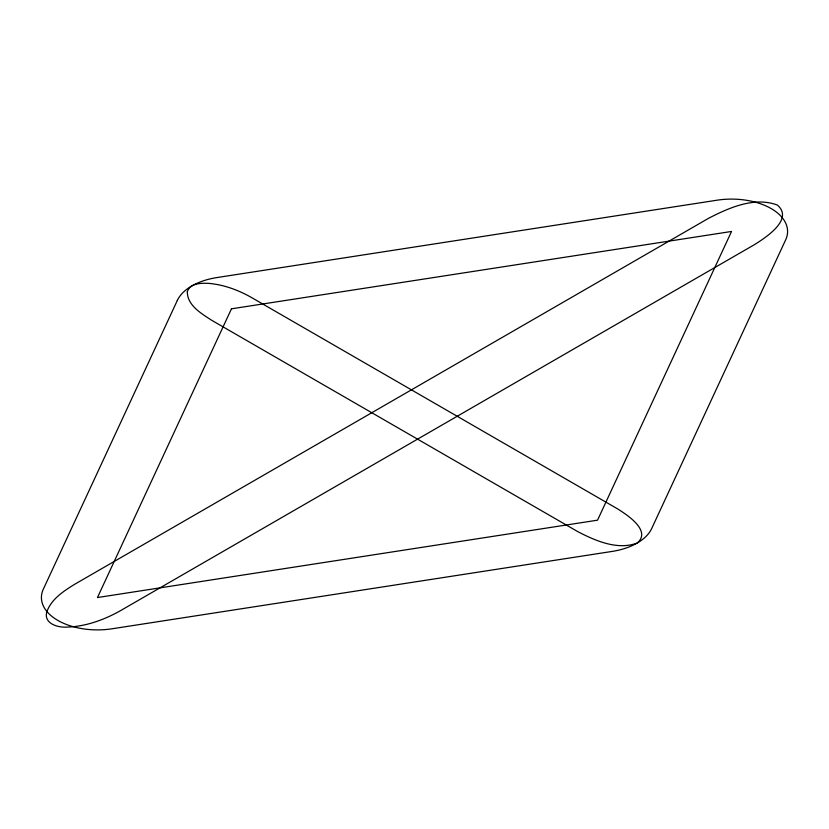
<?xml version="1.0" encoding="UTF-8"?>
<svg xmlns="http://www.w3.org/2000/svg" width="829" height="829" viewBox="0 0 829 829"><rect width="100%" height="100%" fill="white"/><g stroke="black" fill="none" stroke-linecap="round" stroke-linejoin="round"><path stroke-width="1.24" d="M187.313 291.756C187.271 305.455 201.509 313.621 211.644 320.263L577.73 531.617C595.45 540.746 617.294 550.466 637.18 543.057C651.863 530.736 626.817 514.685 617.356 508.737L251.27 297.383C238.317 290.067 224.006 284.782 209.126 283.404C201.571 283.021 190.069 282.917 187.313 291.756M46.631 612.424C43.927 624.009 58.548 627.833 67.315 627.076C86.04 626.465 104.122 619.833 120.34 610.755L754.421 244.669C765.354 237.809 794.265 219.27 777.301 205.032C754.349 196.483 729.126 207.706 708.66 218.245L74.579 584.331C63.429 591.253 50.921 599.336 46.631 612.424M177.323 300.44L43.326 589.17A56.051 32.362 0 0 0 111.967 628.796L612.051 551.44A56.051 32.362 0 0 0 651.677 528.56L785.674 239.83A56.051 32.362 0 0 0 717.033 200.203L216.949 277.56A56.051 32.362 0 0 0 177.323 300.44M231.457 308.823L97.459 597.543L597.543 520.177L731.541 231.457L231.457 308.823"/></g></svg>
